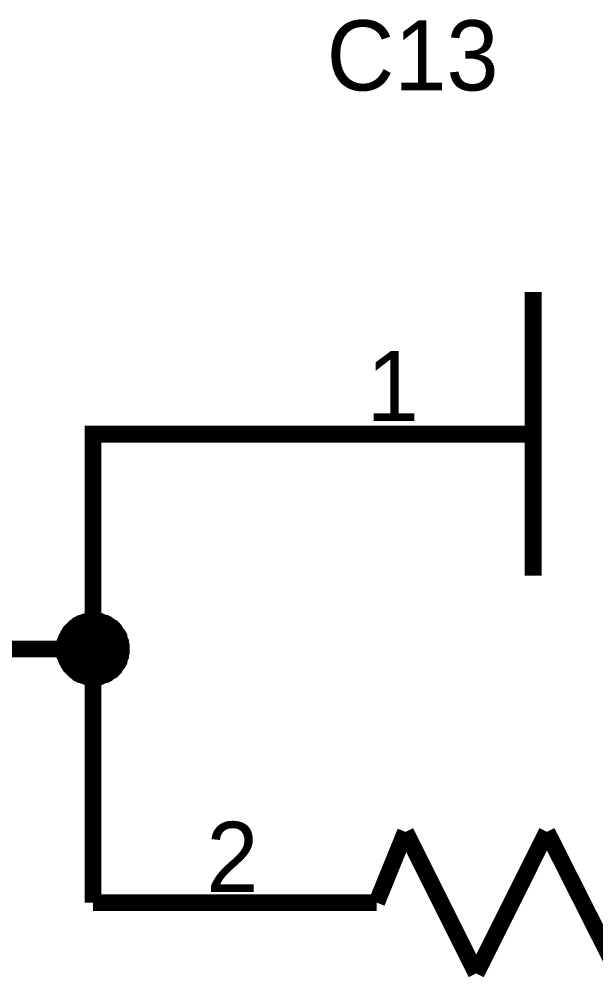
# Model space of a CAD drawing. Header units: millimetres. Extents: x 0 to 800, y 0 to 567.
# Drawn here: x 136.78 to 147.1, y 323.45 to 340.66 of the extents above; entities that cross this region are included whole.
import ezdxf

# ---------------------------------------------------------------- set-up
doc = ezdxf.new("R2010")
doc.units = ezdxf.units.MM
doc.layers.add('Sheet', color=255, linetype='Continuous')

msp = doc.modelspace()

# ---------------------------------------------------------------- linework, layer by layer
at = {"layer": 'Sheet'}
for points, const_width in [([(145.976, 335.78), (145.976, 330.707)], 0.3), ([(144.195, 333.238), (138.102, 333.238), (138.102, 329.396), (138.102, 324.861)], 0.3), ([(145.976, 333.238), (144.195, 333.238)], 0.3), ([(145.976, 333.238), (145.214, 333.238)], 0.3), ([(137.587, 329.396), (137.587, 329.419), (137.587, 329.452), (137.598, 329.475), (137.598, 329.497), (137.598, 329.519), (137.61, 329.542), (137.621, 329.575), (137.632, 329.598), (137.643, 329.62), (137.654, 329.643), (137.666, 329.654), (137.677, 329.676), (137.688, 329.699), (137.71, 329.721), (137.722, 329.732), (137.744, 329.755), (137.755, 329.766), (137.778, 329.788), (137.8, 329.799), (137.811, 329.811), (137.834, 329.833), (137.856, 329.844), (137.878, 329.855), (137.901, 329.855), (137.923, 329.867), (137.946, 329.878), (137.979, 329.889), (138.002, 329.889), (138.024, 329.889), (138.046, 329.9), (138.08, 329.9), (138.102, 329.9)], 0.3), ([(137.587, 329.396), (137.587, 329.419), (137.587, 329.452), (137.598, 329.475), (137.598, 329.497), (137.598, 329.519), (137.61, 329.542), (137.621, 329.575), (137.632, 329.598), (137.643, 329.62), (137.654, 329.643), (137.666, 329.654), (137.677, 329.676), (137.688, 329.699), (137.71, 329.721), (137.722, 329.732), (137.744, 329.755), (137.755, 329.766), (137.778, 329.788), (137.8, 329.799), (137.811, 329.811), (137.834, 329.833), (137.856, 329.844), (137.878, 329.855), (137.901, 329.855), (137.923, 329.867), (137.946, 329.878), (137.979, 329.889), (138.002, 329.889), (138.024, 329.889), (138.046, 329.9), (138.08, 329.9), (138.102, 329.9)], 0.3), ([(137.587, 329.396), (137.587, 329.419), (137.587, 329.452), (137.598, 329.475), (137.598, 329.497), (137.598, 329.519), (137.61, 329.542), (137.621, 329.575), (137.632, 329.598), (137.643, 329.62), (137.654, 329.643), (137.666, 329.654), (137.677, 329.676), (137.688, 329.699), (137.71, 329.721), (137.722, 329.732), (137.744, 329.755), (137.755, 329.766), (137.778, 329.788), (137.8, 329.799), (137.811, 329.811), (137.834, 329.833), (137.856, 329.844), (137.878, 329.855), (137.901, 329.855), (137.923, 329.867), (137.946, 329.878), (137.979, 329.889), (138.002, 329.889), (138.024, 329.889), (138.046, 329.9), (138.08, 329.9), (138.102, 329.9)], 0.3), ([(137.587, 329.396), (137.587, 329.419), (137.587, 329.452), (137.598, 329.475), (137.598, 329.497), (137.598, 329.519), (137.61, 329.542), (137.621, 329.575), (137.632, 329.598), (137.643, 329.62), (137.654, 329.643), (137.666, 329.654), (137.677, 329.676), (137.688, 329.699), (137.71, 329.721), (137.722, 329.732), (137.744, 329.755), (137.755, 329.766), (137.778, 329.788), (137.8, 329.799), (137.811, 329.811), (137.834, 329.833), (137.856, 329.844), (137.878, 329.855), (137.901, 329.855), (137.923, 329.867), (137.946, 329.878), (137.979, 329.889), (138.002, 329.889), (138.024, 329.889), (138.046, 329.9), (138.08, 329.9), (138.102, 329.9)], 0.3), ([(138.102, 329.9), (138.102, 329.9)], 0.3), ([(138.102, 329.9), (138.125, 329.9), (138.158, 329.9), (138.181, 329.889), (138.203, 329.889), (138.226, 329.889), (138.248, 329.878), (138.282, 329.867), (138.304, 329.855), (138.326, 329.855), (138.349, 329.844), (138.36, 329.833), (138.382, 329.811), (138.405, 329.799), (138.427, 329.788), (138.438, 329.766), (138.461, 329.755), (138.472, 329.732), (138.494, 329.721), (138.506, 329.699), (138.517, 329.676), (138.539, 329.654), (138.55, 329.643), (138.562, 329.62), (138.562, 329.598), (138.573, 329.575), (138.584, 329.542), (138.595, 329.519), (138.595, 329.497), (138.595, 329.475), (138.606, 329.452), (138.606, 329.419), (138.606, 329.396)], 0.3), ([(138.102, 329.9), (138.102, 329.9)], 0.3), ([(138.102, 329.9), (138.125, 329.9), (138.158, 329.9), (138.181, 329.889), (138.203, 329.889), (138.226, 329.889), (138.248, 329.878), (138.282, 329.867), (138.304, 329.855), (138.326, 329.855), (138.349, 329.844), (138.36, 329.833), (138.382, 329.811), (138.405, 329.799), (138.427, 329.788), (138.438, 329.766), (138.461, 329.755), (138.472, 329.732), (138.494, 329.721), (138.506, 329.699), (138.517, 329.676), (138.539, 329.654), (138.55, 329.643), (138.562, 329.62), (138.562, 329.598), (138.573, 329.575), (138.584, 329.542), (138.595, 329.519), (138.595, 329.497), (138.595, 329.475), (138.606, 329.452), (138.606, 329.419), (138.606, 329.396)], 0.3), ([(138.102, 329.9), (138.102, 329.9)], 0.3), ([(138.102, 329.9), (138.125, 329.9), (138.158, 329.9), (138.181, 329.889), (138.203, 329.889), (138.226, 329.889), (138.248, 329.878), (138.282, 329.867), (138.304, 329.855), (138.326, 329.855), (138.349, 329.844), (138.36, 329.833), (138.382, 329.811), (138.405, 329.799), (138.427, 329.788), (138.438, 329.766), (138.461, 329.755), (138.472, 329.732), (138.494, 329.721), (138.506, 329.699), (138.517, 329.676), (138.539, 329.654), (138.55, 329.643), (138.562, 329.62), (138.562, 329.598), (138.573, 329.575), (138.584, 329.542), (138.595, 329.519), (138.595, 329.497), (138.595, 329.475), (138.606, 329.452), (138.606, 329.419), (138.606, 329.396)], 0.3), ([(138.102, 329.9), (138.102, 329.9)], 0.3), ([(138.102, 329.9), (138.125, 329.9), (138.158, 329.9), (138.181, 329.889), (138.203, 329.889), (138.226, 329.889), (138.248, 329.878), (138.282, 329.867), (138.304, 329.855), (138.326, 329.855), (138.349, 329.844), (138.36, 329.833), (138.382, 329.811), (138.405, 329.799), (138.427, 329.788), (138.438, 329.766), (138.461, 329.755), (138.472, 329.732), (138.494, 329.721), (138.506, 329.699), (138.517, 329.676), (138.539, 329.654), (138.55, 329.643), (138.562, 329.62), (138.562, 329.598), (138.573, 329.575), (138.584, 329.542), (138.595, 329.519), (138.595, 329.497), (138.595, 329.475), (138.606, 329.452), (138.606, 329.419), (138.606, 329.396)], 0.3), ([(137.587, 329.396), (137.587, 329.419), (137.587, 329.452), (137.598, 329.475), (137.598, 329.497), (137.598, 329.519), (137.61, 329.542), (137.621, 329.575), (137.632, 329.598), (137.643, 329.62), (137.654, 329.643), (137.666, 329.654), (137.677, 329.676), (137.688, 329.699), (137.71, 329.721), (137.722, 329.732), (137.744, 329.755), (137.755, 329.766), (137.778, 329.788), (137.8, 329.799), (137.811, 329.811), (137.834, 329.833), (137.856, 329.844), (137.878, 329.855), (137.901, 329.855), (137.923, 329.867), (137.946, 329.878), (137.979, 329.889), (138.002, 329.889), (138.024, 329.889), (138.046, 329.9), (138.08, 329.9), (138.102, 329.9)], 0.0991), ([(137.587, 329.396), (137.587, 329.419), (137.587, 329.452), (137.598, 329.475), (137.598, 329.497), (137.598, 329.519), (137.61, 329.542), (137.621, 329.575), (137.632, 329.598), (137.643, 329.62), (137.654, 329.643), (137.666, 329.654), (137.677, 329.676), (137.688, 329.699), (137.71, 329.721), (137.722, 329.732), (137.744, 329.755), (137.755, 329.766), (137.778, 329.788), (137.8, 329.799), (137.811, 329.811), (137.834, 329.833), (137.856, 329.844), (137.878, 329.855), (137.901, 329.855), (137.923, 329.867), (137.946, 329.878), (137.979, 329.889), (138.002, 329.889), (138.024, 329.889), (138.046, 329.9), (138.08, 329.9), (138.102, 329.9)], 0.0991), ([(137.587, 329.396), (137.587, 329.419), (137.587, 329.452), (137.598, 329.475), (137.598, 329.497), (137.598, 329.519), (137.61, 329.542), (137.621, 329.575), (137.632, 329.598), (137.643, 329.62), (137.654, 329.643), (137.666, 329.654), (137.677, 329.676), (137.688, 329.699), (137.71, 329.721), (137.722, 329.732), (137.744, 329.755), (137.755, 329.766), (137.778, 329.788), (137.8, 329.799), (137.811, 329.811), (137.834, 329.833), (137.856, 329.844), (137.878, 329.855), (137.901, 329.855), (137.923, 329.867), (137.946, 329.878), (137.979, 329.889), (138.002, 329.889), (138.024, 329.889), (138.046, 329.9), (138.08, 329.9), (138.102, 329.9)], 0.0991), ([(137.587, 329.396), (137.587, 329.419), (137.587, 329.452), (137.598, 329.475), (137.598, 329.497), (137.598, 329.519), (137.61, 329.542), (137.621, 329.575), (137.632, 329.598), (137.643, 329.62), (137.654, 329.643), (137.666, 329.654), (137.677, 329.676), (137.688, 329.699), (137.71, 329.721), (137.722, 329.732), (137.744, 329.755), (137.755, 329.766), (137.778, 329.788), (137.8, 329.799), (137.811, 329.811), (137.834, 329.833), (137.856, 329.844), (137.878, 329.855), (137.901, 329.855), (137.923, 329.867), (137.946, 329.878), (137.979, 329.889), (138.002, 329.889), (138.024, 329.889), (138.046, 329.9), (138.08, 329.9), (138.102, 329.9)], 0.0991), ([(138.102, 329.9), (138.102, 329.9)], 0.0991), ([(138.102, 329.9), (138.125, 329.9), (138.158, 329.9), (138.181, 329.889), (138.203, 329.889), (138.226, 329.889), (138.248, 329.878), (138.282, 329.867), (138.304, 329.855), (138.326, 329.855), (138.349, 329.844), (138.36, 329.833), (138.382, 329.811), (138.405, 329.799), (138.427, 329.788), (138.438, 329.766), (138.461, 329.755), (138.472, 329.732), (138.494, 329.721), (138.506, 329.699), (138.517, 329.676), (138.539, 329.654), (138.55, 329.643), (138.562, 329.62), (138.562, 329.598), (138.573, 329.575), (138.584, 329.542), (138.595, 329.519), (138.595, 329.497), (138.595, 329.475), (138.606, 329.452), (138.606, 329.419), (138.606, 329.396)], 0.0991), ([(138.102, 329.9), (138.102, 329.9)], 0.0991), ([(138.102, 329.9), (138.125, 329.9), (138.158, 329.9), (138.181, 329.889), (138.203, 329.889), (138.226, 329.889), (138.248, 329.878), (138.282, 329.867), (138.304, 329.855), (138.326, 329.855), (138.349, 329.844), (138.36, 329.833), (138.382, 329.811), (138.405, 329.799), (138.427, 329.788), (138.438, 329.766), (138.461, 329.755), (138.472, 329.732), (138.494, 329.721), (138.506, 329.699), (138.517, 329.676), (138.539, 329.654), (138.55, 329.643), (138.562, 329.62), (138.562, 329.598), (138.573, 329.575), (138.584, 329.542), (138.595, 329.519), (138.595, 329.497), (138.595, 329.475), (138.606, 329.452), (138.606, 329.419), (138.606, 329.396)], 0.0991), ([(138.102, 329.9), (138.102, 329.9)], 0.0991), ([(138.102, 329.9), (138.125, 329.9), (138.158, 329.9), (138.181, 329.889), (138.203, 329.889), (138.226, 329.889), (138.248, 329.878), (138.282, 329.867), (138.304, 329.855), (138.326, 329.855), (138.349, 329.844), (138.36, 329.833), (138.382, 329.811), (138.405, 329.799), (138.427, 329.788), (138.438, 329.766), (138.461, 329.755), (138.472, 329.732), (138.494, 329.721), (138.506, 329.699), (138.517, 329.676), (138.539, 329.654), (138.55, 329.643), (138.562, 329.62), (138.562, 329.598), (138.573, 329.575), (138.584, 329.542), (138.595, 329.519), (138.595, 329.497), (138.595, 329.475), (138.606, 329.452), (138.606, 329.419), (138.606, 329.396)], 0.0991), ([(138.102, 329.9), (138.102, 329.9)], 0.0991), ([(138.102, 329.9), (138.125, 329.9), (138.158, 329.9), (138.181, 329.889), (138.203, 329.889), (138.226, 329.889), (138.248, 329.878), (138.282, 329.867), (138.304, 329.855), (138.326, 329.855), (138.349, 329.844), (138.36, 329.833), (138.382, 329.811), (138.405, 329.799), (138.427, 329.788), (138.438, 329.766), (138.461, 329.755), (138.472, 329.732), (138.494, 329.721), (138.506, 329.699), (138.517, 329.676), (138.539, 329.654), (138.55, 329.643), (138.562, 329.62), (138.562, 329.598), (138.573, 329.575), (138.584, 329.542), (138.595, 329.519), (138.595, 329.497), (138.595, 329.475), (138.606, 329.452), (138.606, 329.419), (138.606, 329.396)], 0.0991), ([(121.807, 329.385), (123.039, 329.385), (123.039, 329.396), (130.05, 329.396), (138.102, 329.396)], 0.3), ([(138.102, 328.892), (138.08, 328.892), (138.046, 328.892), (138.024, 328.903), (138.002, 328.903), (137.979, 328.903), (137.946, 328.915), (137.923, 328.926), (137.901, 328.937), (137.878, 328.937), (137.856, 328.948), (137.834, 328.959), (137.811, 328.982), (137.8, 328.993), (137.778, 329.004), (137.755, 329.027), (137.744, 329.038), (137.722, 329.06), (137.71, 329.071), (137.688, 329.094), (137.677, 329.116), (137.666, 329.139), (137.654, 329.15), (137.643, 329.172), (137.632, 329.195), (137.621, 329.217), (137.61, 329.251), (137.598, 329.273), (137.598, 329.295), (137.598, 329.318), (137.587, 329.34), (137.587, 329.374), (137.587, 329.396)], 0.3), ([(137.587, 329.396), (137.587, 329.396)], 0.3), ([(138.102, 328.892), (138.08, 328.892), (138.046, 328.892), (138.024, 328.903), (138.002, 328.903), (137.979, 328.903), (137.946, 328.915), (137.923, 328.926), (137.901, 328.937), (137.878, 328.937), (137.856, 328.948), (137.834, 328.959), (137.811, 328.982), (137.8, 328.993), (137.778, 329.004), (137.755, 329.027), (137.744, 329.038), (137.722, 329.06), (137.71, 329.071), (137.688, 329.094), (137.677, 329.116), (137.666, 329.139), (137.654, 329.15), (137.643, 329.172), (137.632, 329.195), (137.621, 329.217), (137.61, 329.251), (137.598, 329.273), (137.598, 329.295), (137.598, 329.318), (137.587, 329.34), (137.587, 329.374), (137.587, 329.396)], 0.3), ([(137.587, 329.396), (137.587, 329.396)], 0.3), ([(138.102, 328.892), (138.08, 328.892), (138.046, 328.892), (138.024, 328.903), (138.002, 328.903), (137.979, 328.903), (137.946, 328.915), (137.923, 328.926), (137.901, 328.937), (137.878, 328.937), (137.856, 328.948), (137.834, 328.959), (137.811, 328.982), (137.8, 328.993), (137.778, 329.004), (137.755, 329.027), (137.744, 329.038), (137.722, 329.06), (137.71, 329.071), (137.688, 329.094), (137.677, 329.116), (137.666, 329.139), (137.654, 329.15), (137.643, 329.172), (137.632, 329.195), (137.621, 329.217), (137.61, 329.251), (137.598, 329.273), (137.598, 329.295), (137.598, 329.318), (137.587, 329.34), (137.587, 329.374), (137.587, 329.396)], 0.3), ([(137.587, 329.396), (137.587, 329.396)], 0.3), ([(138.102, 328.892), (138.08, 328.892), (138.046, 328.892), (138.024, 328.903), (138.002, 328.903), (137.979, 328.903), (137.946, 328.915), (137.923, 328.926), (137.901, 328.937), (137.878, 328.937), (137.856, 328.948), (137.834, 328.959), (137.811, 328.982), (137.8, 328.993), (137.778, 329.004), (137.755, 329.027), (137.744, 329.038), (137.722, 329.06), (137.71, 329.071), (137.688, 329.094), (137.677, 329.116), (137.666, 329.139), (137.654, 329.15), (137.643, 329.172), (137.632, 329.195), (137.621, 329.217), (137.61, 329.251), (137.598, 329.273), (137.598, 329.295), (137.598, 329.318), (137.587, 329.34), (137.587, 329.374), (137.587, 329.396)], 0.3), ([(137.587, 329.396), (137.587, 329.396)], 0.3), ([(138.606, 329.396), (138.606, 329.374), (138.606, 329.34), (138.595, 329.318), (138.595, 329.295), (138.595, 329.273), (138.584, 329.251), (138.573, 329.217), (138.562, 329.195), (138.562, 329.172), (138.55, 329.15), (138.539, 329.139), (138.517, 329.116), (138.506, 329.094), (138.494, 329.071), (138.472, 329.06), (138.461, 329.038), (138.438, 329.027), (138.427, 329.004), (138.405, 328.993), (138.382, 328.982), (138.36, 328.959), (138.349, 328.948), (138.326, 328.937), (138.304, 328.937), (138.282, 328.926), (138.248, 328.915), (138.226, 328.903), (138.203, 328.903), (138.181, 328.903), (138.158, 328.892), (138.125, 328.892), (138.102, 328.892)], 0.3), ([(138.606, 329.396), (138.606, 329.374), (138.606, 329.34), (138.595, 329.318), (138.595, 329.295), (138.595, 329.273), (138.584, 329.251), (138.573, 329.217), (138.562, 329.195), (138.562, 329.172), (138.55, 329.15), (138.539, 329.139), (138.517, 329.116), (138.506, 329.094), (138.494, 329.071), (138.472, 329.06), (138.461, 329.038), (138.438, 329.027), (138.427, 329.004), (138.405, 328.993), (138.382, 328.982), (138.36, 328.959), (138.349, 328.948), (138.326, 328.937), (138.304, 328.937), (138.282, 328.926), (138.248, 328.915), (138.226, 328.903), (138.203, 328.903), (138.181, 328.903), (138.158, 328.892), (138.125, 328.892), (138.102, 328.892)], 0.3), ([(138.606, 329.396), (138.606, 329.374), (138.606, 329.34), (138.595, 329.318), (138.595, 329.295), (138.595, 329.273), (138.584, 329.251), (138.573, 329.217), (138.562, 329.195), (138.562, 329.172), (138.55, 329.15), (138.539, 329.139), (138.517, 329.116), (138.506, 329.094), (138.494, 329.071), (138.472, 329.06), (138.461, 329.038), (138.438, 329.027), (138.427, 329.004), (138.405, 328.993), (138.382, 328.982), (138.36, 328.959), (138.349, 328.948), (138.326, 328.937), (138.304, 328.937), (138.282, 328.926), (138.248, 328.915), (138.226, 328.903), (138.203, 328.903), (138.181, 328.903), (138.158, 328.892), (138.125, 328.892), (138.102, 328.892)], 0.3), ([(138.606, 329.396), (138.606, 329.374), (138.606, 329.34), (138.595, 329.318), (138.595, 329.295), (138.595, 329.273), (138.584, 329.251), (138.573, 329.217), (138.562, 329.195), (138.562, 329.172), (138.55, 329.15), (138.539, 329.139), (138.517, 329.116), (138.506, 329.094), (138.494, 329.071), (138.472, 329.06), (138.461, 329.038), (138.438, 329.027), (138.427, 329.004), (138.405, 328.993), (138.382, 328.982), (138.36, 328.959), (138.349, 328.948), (138.326, 328.937), (138.304, 328.937), (138.282, 328.926), (138.248, 328.915), (138.226, 328.903), (138.203, 328.903), (138.181, 328.903), (138.158, 328.892), (138.125, 328.892), (138.102, 328.892)], 0.3), ([(138.606, 329.396), (138.606, 329.396), (138.606, 329.396), (138.606, 329.396), (138.606, 329.396), (138.606, 329.396), (138.606, 329.396), (138.606, 329.396), (138.606, 329.396), (138.606, 329.396), (138.606, 329.396), (138.606, 329.396), (138.606, 329.396), (138.606, 329.396), (138.606, 329.396), (138.606, 329.396), (138.606, 329.396), (138.606, 329.396), (138.606, 329.396), (138.606, 329.396), (138.606, 329.396), (138.606, 329.396), (138.606, 329.396), (138.606, 329.396), (138.606, 329.396), (138.606, 329.396), (138.606, 329.396), (138.606, 329.396), (138.606, 329.396), (138.606, 329.396), (138.606, 329.396), (138.606, 329.396), (138.606, 329.396)], 0.3), ([(138.606, 329.396), (138.606, 329.396)], 0.3), ([(138.606, 329.396), (138.606, 329.396), (138.606, 329.396), (138.606, 329.396), (138.606, 329.396), (138.606, 329.396), (138.606, 329.396), (138.606, 329.396), (138.606, 329.396), (138.606, 329.396), (138.606, 329.396), (138.606, 329.396), (138.606, 329.396), (138.606, 329.396), (138.606, 329.396), (138.606, 329.396), (138.606, 329.396), (138.606, 329.396), (138.606, 329.396), (138.606, 329.396), (138.606, 329.396), (138.606, 329.396), (138.606, 329.396), (138.606, 329.396), (138.606, 329.396), (138.606, 329.396), (138.606, 329.396), (138.606, 329.396), (138.606, 329.396), (138.606, 329.396), (138.606, 329.396), (138.606, 329.396), (138.606, 329.396)], 0.3), ([(138.606, 329.396), (138.606, 329.396)], 0.3), ([(138.606, 329.396), (138.606, 329.396), (138.606, 329.396), (138.606, 329.396), (138.606, 329.396), (138.606, 329.396), (138.606, 329.396), (138.606, 329.396), (138.606, 329.396), (138.606, 329.396), (138.606, 329.396), (138.606, 329.396), (138.606, 329.396), (138.606, 329.396), (138.606, 329.396), (138.606, 329.396), (138.606, 329.396), (138.606, 329.396), (138.606, 329.396), (138.606, 329.396), (138.606, 329.396), (138.606, 329.396), (138.606, 329.396), (138.606, 329.396), (138.606, 329.396), (138.606, 329.396), (138.606, 329.396), (138.606, 329.396), (138.606, 329.396), (138.606, 329.396), (138.606, 329.396), (138.606, 329.396), (138.606, 329.396)], 0.3), ([(138.606, 329.396), (138.606, 329.396)], 0.3), ([(138.606, 329.396), (138.606, 329.396), (138.606, 329.396), (138.606, 329.396), (138.606, 329.396), (138.606, 329.396), (138.606, 329.396), (138.606, 329.396), (138.606, 329.396), (138.606, 329.396), (138.606, 329.396), (138.606, 329.396), (138.606, 329.396), (138.606, 329.396), (138.606, 329.396), (138.606, 329.396), (138.606, 329.396), (138.606, 329.396), (138.606, 329.396), (138.606, 329.396), (138.606, 329.396), (138.606, 329.396), (138.606, 329.396), (138.606, 329.396), (138.606, 329.396), (138.606, 329.396), (138.606, 329.396), (138.606, 329.396), (138.606, 329.396), (138.606, 329.396), (138.606, 329.396), (138.606, 329.396), (138.606, 329.396)], 0.3), ([(138.606, 329.396), (138.606, 329.396)], 0.3), ([(138.102, 328.892), (138.08, 328.892), (138.046, 328.892), (138.024, 328.903), (138.002, 328.903), (137.979, 328.903), (137.946, 328.915), (137.923, 328.926), (137.901, 328.937), (137.878, 328.937), (137.856, 328.948), (137.834, 328.959), (137.811, 328.982), (137.8, 328.993), (137.778, 329.004), (137.755, 329.027), (137.744, 329.038), (137.722, 329.06), (137.71, 329.071), (137.688, 329.094), (137.677, 329.116), (137.666, 329.139), (137.654, 329.15), (137.643, 329.172), (137.632, 329.195), (137.621, 329.217), (137.61, 329.251), (137.598, 329.273), (137.598, 329.295), (137.598, 329.318), (137.587, 329.34), (137.587, 329.374), (137.587, 329.396)], 0.0991), ([(137.587, 329.396), (137.587, 329.396)], 0.0991), ([(138.102, 328.892), (138.08, 328.892), (138.046, 328.892), (138.024, 328.903), (138.002, 328.903), (137.979, 328.903), (137.946, 328.915), (137.923, 328.926), (137.901, 328.937), (137.878, 328.937), (137.856, 328.948), (137.834, 328.959), (137.811, 328.982), (137.8, 328.993), (137.778, 329.004), (137.755, 329.027), (137.744, 329.038), (137.722, 329.06), (137.71, 329.071), (137.688, 329.094), (137.677, 329.116), (137.666, 329.139), (137.654, 329.15), (137.643, 329.172), (137.632, 329.195), (137.621, 329.217), (137.61, 329.251), (137.598, 329.273), (137.598, 329.295), (137.598, 329.318), (137.587, 329.34), (137.587, 329.374), (137.587, 329.396)], 0.0991), ([(137.587, 329.396), (137.587, 329.396)], 0.0991), ([(138.102, 328.892), (138.08, 328.892), (138.046, 328.892), (138.024, 328.903), (138.002, 328.903), (137.979, 328.903), (137.946, 328.915), (137.923, 328.926), (137.901, 328.937), (137.878, 328.937), (137.856, 328.948), (137.834, 328.959), (137.811, 328.982), (137.8, 328.993), (137.778, 329.004), (137.755, 329.027), (137.744, 329.038), (137.722, 329.06), (137.71, 329.071), (137.688, 329.094), (137.677, 329.116), (137.666, 329.139), (137.654, 329.15), (137.643, 329.172), (137.632, 329.195), (137.621, 329.217), (137.61, 329.251), (137.598, 329.273), (137.598, 329.295), (137.598, 329.318), (137.587, 329.34), (137.587, 329.374), (137.587, 329.396)], 0.0991), ([(137.587, 329.396), (137.587, 329.396)], 0.0991), ([(138.102, 328.892), (138.08, 328.892), (138.046, 328.892), (138.024, 328.903), (138.002, 328.903), (137.979, 328.903), (137.946, 328.915), (137.923, 328.926), (137.901, 328.937), (137.878, 328.937), (137.856, 328.948), (137.834, 328.959), (137.811, 328.982), (137.8, 328.993), (137.778, 329.004), (137.755, 329.027), (137.744, 329.038), (137.722, 329.06), (137.71, 329.071), (137.688, 329.094), (137.677, 329.116), (137.666, 329.139), (137.654, 329.15), (137.643, 329.172), (137.632, 329.195), (137.621, 329.217), (137.61, 329.251), (137.598, 329.273), (137.598, 329.295), (137.598, 329.318), (137.587, 329.34), (137.587, 329.374), (137.587, 329.396)], 0.0991), ([(137.587, 329.396), (137.587, 329.396)], 0.0991), ([(138.606, 329.396), (138.606, 329.374), (138.606, 329.34), (138.595, 329.318), (138.595, 329.295), (138.595, 329.273), (138.584, 329.251), (138.573, 329.217), (138.562, 329.195), (138.562, 329.172), (138.55, 329.15), (138.539, 329.139), (138.517, 329.116), (138.506, 329.094), (138.494, 329.071), (138.472, 329.06), (138.461, 329.038), (138.438, 329.027), (138.427, 329.004), (138.405, 328.993), (138.382, 328.982), (138.36, 328.959), (138.349, 328.948), (138.326, 328.937), (138.304, 328.937), (138.282, 328.926), (138.248, 328.915), (138.226, 328.903), (138.203, 328.903), (138.181, 328.903), (138.158, 328.892), (138.125, 328.892), (138.102, 328.892)], 0.0991), ([(138.606, 329.396), (138.606, 329.374), (138.606, 329.34), (138.595, 329.318), (138.595, 329.295), (138.595, 329.273), (138.584, 329.251), (138.573, 329.217), (138.562, 329.195), (138.562, 329.172), (138.55, 329.15), (138.539, 329.139), (138.517, 329.116), (138.506, 329.094), (138.494, 329.071), (138.472, 329.06), (138.461, 329.038), (138.438, 329.027), (138.427, 329.004), (138.405, 328.993), (138.382, 328.982), (138.36, 328.959), (138.349, 328.948), (138.326, 328.937), (138.304, 328.937), (138.282, 328.926), (138.248, 328.915), (138.226, 328.903), (138.203, 328.903), (138.181, 328.903), (138.158, 328.892), (138.125, 328.892), (138.102, 328.892)], 0.0991), ([(138.606, 329.396), (138.606, 329.374), (138.606, 329.34), (138.595, 329.318), (138.595, 329.295), (138.595, 329.273), (138.584, 329.251), (138.573, 329.217), (138.562, 329.195), (138.562, 329.172), (138.55, 329.15), (138.539, 329.139), (138.517, 329.116), (138.506, 329.094), (138.494, 329.071), (138.472, 329.06), (138.461, 329.038), (138.438, 329.027), (138.427, 329.004), (138.405, 328.993), (138.382, 328.982), (138.36, 328.959), (138.349, 328.948), (138.326, 328.937), (138.304, 328.937), (138.282, 328.926), (138.248, 328.915), (138.226, 328.903), (138.203, 328.903), (138.181, 328.903), (138.158, 328.892), (138.125, 328.892), (138.102, 328.892)], 0.0991), ([(138.606, 329.396), (138.606, 329.374), (138.606, 329.34), (138.595, 329.318), (138.595, 329.295), (138.595, 329.273), (138.584, 329.251), (138.573, 329.217), (138.562, 329.195), (138.562, 329.172), (138.55, 329.15), (138.539, 329.139), (138.517, 329.116), (138.506, 329.094), (138.494, 329.071), (138.472, 329.06), (138.461, 329.038), (138.438, 329.027), (138.427, 329.004), (138.405, 328.993), (138.382, 328.982), (138.36, 328.959), (138.349, 328.948), (138.326, 328.937), (138.304, 328.937), (138.282, 328.926), (138.248, 328.915), (138.226, 328.903), (138.203, 328.903), (138.181, 328.903), (138.158, 328.892), (138.125, 328.892), (138.102, 328.892)], 0.0991), ([(138.606, 329.396), (138.606, 329.396), (138.606, 329.396), (138.606, 329.396), (138.606, 329.396), (138.606, 329.396), (138.606, 329.396), (138.606, 329.396), (138.606, 329.396), (138.606, 329.396), (138.606, 329.396), (138.606, 329.396), (138.606, 329.396), (138.606, 329.396), (138.606, 329.396), (138.606, 329.396), (138.606, 329.396), (138.606, 329.396), (138.606, 329.396), (138.606, 329.396), (138.606, 329.396), (138.606, 329.396), (138.606, 329.396), (138.606, 329.396), (138.606, 329.396), (138.606, 329.396), (138.606, 329.396), (138.606, 329.396), (138.606, 329.396), (138.606, 329.396), (138.606, 329.396), (138.606, 329.396), (138.606, 329.396)], 0.0991), ([(138.606, 329.396), (138.606, 329.396)], 0.0991), ([(138.606, 329.396), (138.606, 329.396), (138.606, 329.396), (138.606, 329.396), (138.606, 329.396), (138.606, 329.396), (138.606, 329.396), (138.606, 329.396), (138.606, 329.396), (138.606, 329.396), (138.606, 329.396), (138.606, 329.396), (138.606, 329.396), (138.606, 329.396), (138.606, 329.396), (138.606, 329.396), (138.606, 329.396), (138.606, 329.396), (138.606, 329.396), (138.606, 329.396), (138.606, 329.396), (138.606, 329.396), (138.606, 329.396), (138.606, 329.396), (138.606, 329.396), (138.606, 329.396), (138.606, 329.396), (138.606, 329.396), (138.606, 329.396), (138.606, 329.396), (138.606, 329.396), (138.606, 329.396), (138.606, 329.396)], 0.0991), ([(138.606, 329.396), (138.606, 329.396)], 0.0991), ([(138.606, 329.396), (138.606, 329.396), (138.606, 329.396), (138.606, 329.396), (138.606, 329.396), (138.606, 329.396), (138.606, 329.396), (138.606, 329.396), (138.606, 329.396), (138.606, 329.396), (138.606, 329.396), (138.606, 329.396), (138.606, 329.396), (138.606, 329.396), (138.606, 329.396), (138.606, 329.396), (138.606, 329.396), (138.606, 329.396), (138.606, 329.396), (138.606, 329.396), (138.606, 329.396), (138.606, 329.396), (138.606, 329.396), (138.606, 329.396), (138.606, 329.396), (138.606, 329.396), (138.606, 329.396), (138.606, 329.396), (138.606, 329.396), (138.606, 329.396), (138.606, 329.396), (138.606, 329.396), (138.606, 329.396)], 0.0991), ([(138.606, 329.396), (138.606, 329.396)], 0.0991), ([(138.606, 329.396), (138.606, 329.396), (138.606, 329.396), (138.606, 329.396), (138.606, 329.396), (138.606, 329.396), (138.606, 329.396), (138.606, 329.396), (138.606, 329.396), (138.606, 329.396), (138.606, 329.396), (138.606, 329.396), (138.606, 329.396), (138.606, 329.396), (138.606, 329.396), (138.606, 329.396), (138.606, 329.396), (138.606, 329.396), (138.606, 329.396), (138.606, 329.396), (138.606, 329.396), (138.606, 329.396), (138.606, 329.396), (138.606, 329.396), (138.606, 329.396), (138.606, 329.396), (138.606, 329.396), (138.606, 329.396), (138.606, 329.396), (138.606, 329.396), (138.606, 329.396), (138.606, 329.396), (138.606, 329.396)], 0.0991), ([(138.606, 329.396), (138.606, 329.396)], 0.0991), ([(143.691, 326.126), (143.176, 324.861)], 0.3), ([(144.957, 323.595), (143.691, 326.126)], 0.3), ([(146.222, 326.126), (144.957, 323.595)], 0.3), ([(147.499, 323.595), (146.222, 326.126)], 0.3), ([(143.176, 324.861), (138.102, 324.861)], 0.3), ([(143.176, 324.861), (142.414, 324.861)], 0.3)]:
    msp.add_lwpolyline(points, dxfattribs=dict(at, const_width=const_width))
at = {"layer": 'Sheet', "const_width": 0.508}
msp.add_lwpolyline([(137.839, 329.404, 1), (138.347, 329.404, 1)], format="xyb", close=True, dxfattribs=at)

# ---------------------------------------------------------------- texts
at = {"layer": 'Sheet'}
for s, height, p in [('C13', 1.2543, (142.28, 339.386)), ('1', 1.254, (142.997, 333.473)), ('2', 1.254, (140.129, 325.051))]:
    msp.add_text(s, height=height, dxfattribs=at).set_placement(p)

doc.saveas('drawing.dxf')
